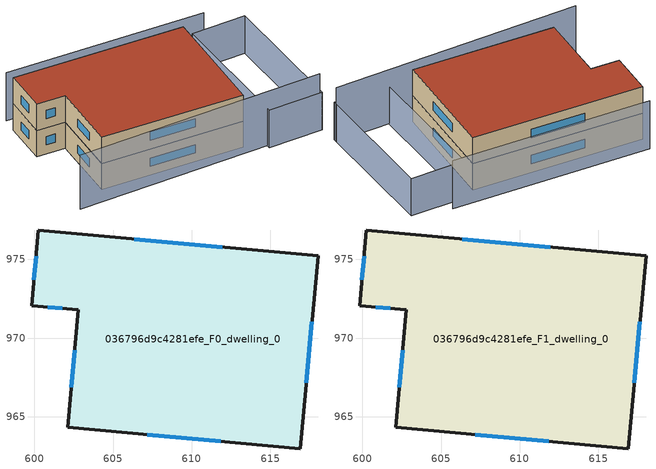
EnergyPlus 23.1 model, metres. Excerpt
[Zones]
036796d9c4281efe_F0_dwelling_0
 floor ground (EU_floor_Construction): 618.03,975.22 616.91,962.97 602.12,964.32 602.8,971.79 599.82,972.06 600.25,976.84 z0
 wall outside (EU_wall_Construction): 599.82,972.06 602.8,971.79 602.12,964.32 616.91,962.97 618.03,975.22 600.25,976.84 599.82,972.06 z0:3
 window (EU_Window_Construction): 600.84,971.97 601.78,971.88 / 600.1,975.21 599.97,973.7 / 611.95,975.78 606.34,976.29 / 617.3,967.16 617.65,971.03 / 607.19,963.86 611.85,963.43 / 602.57,969.23 602.36,966.88 z1.03:1.97
036796d9c4281efe_F1_dwelling_0
 floor to 036796d9c4281efe_F0_dwelling_0 (EU_floor_Construction): 618.03,975.22 616.91,962.97 602.12,964.32 602.8,971.79 599.82,972.06 600.25,976.84 z3
 wall outside (EU_wall_Construction): 599.82,972.06 602.8,971.79 602.12,964.32 616.91,962.97 618.03,975.22 600.25,976.84 599.82,972.06 z3:6
 window (EU_Window_Construction): 600.84,971.97 601.78,971.88 / 600.1,975.21 599.97,973.7 / 611.95,975.78 606.34,976.29 / 617.3,967.16 617.65,971.03 / 607.19,963.86 611.85,963.43 / 602.57,969.23 602.36,966.88 z4.03:4.97
 roof outside (EU_roof_Construction): 616.91,962.97 618.03,975.22 600.25,976.84 599.82,972.06 602.8,971.79 602.12,964.32 z6
shading: 598.7,962.75 624.64,961.82 z0:6.2; 618.92,961.62 619.43,975.87 / 619.43,975.87 625.13,975.66 / 625.13,975.66 624.62,961.42 / 624.62,961.42 618.92,961.62 z0:4.3; 621.25,976.73 600.52,978.49 z0:5.5
[Building]
EU S2 Campaign: North Axis=0; Terrain=City; Solar Distribution=FullExterior
[Site:Location]
Cape.Town.Intl.AP: Latitude=-33.965; Longitude=18.602; Time Zone=2; Elevation=46
[SizingPeriod:WeatherFileDays]
AnnualSizingPeriod: Begin Month=1; Begin Day of Month=1; End Month=12; End Day of Month=31; Day of Week for Start Day=Monday; Use Weather File Daylight Saving Period=No; Use Weather File Rain and Snow Indicators=No
[MATERIAL]
EU_InternalMass_Material: Roughness=MediumRough; Thickness=0.1; Conductivity=1; Density=1800; Specific Heat=900; Thermal Absorptance=0.9; Solar Absorptance=0.7; Visible Absorptance=0.7
[MATERIAL:NOMASS] Roughness=MediumRough; Thermal Absorptance=0.9; Solar Absorptance=0.7; Visible Absorptance=0.7
Name | Thermal Resistance
EU_wall_NoMass | 0.493876
EU_roof_NoMass | 0.449382
EU_floor_NoMass | 1.25
[WINDOWMATERIAL:SIMPLEGLAZINGSYSTEM]
EU_Window_SimpleGlazing: UFactor=4.4; Solar Heat Gain Coefficient=0.85; Visible Transmittance=0.85
[CONSTRUCTION]
EU_wall_Construction: EU_wall_NoMass
EU_roof_Construction: EU_roof_NoMass
EU_floor_Construction: EU_floor_NoMass
EU_Window_Construction: EU_Window_SimpleGlazing
EU_InternalMass_Construction: EU_InternalMass_Material
[ZONE] Type=1; Multiplier=1; Ceiling Height=autocalculate; Floor Area=autocalculate; Part of Total Floor Area=Yes
Name | Volume
036796d9c4281efe_F0_dwelling_0 | 591.463
036796d9c4281efe_F1_dwelling_0 | 591.464
[INTERNALMASS] Construction=EU_InternalMass_Construction; Surface Area=197.154
Name | Zone or ZoneList
036796d9c4281efe_F0_dwelling_0_EU_InternalMass | 036796d9c4281efe_F0_dwelling_0
036796d9c4281efe_F1_dwelling_0_EU_InternalMass | 036796d9c4281efe_F1_dwelling_0
[OTHEREQUIPMENT] Fuel Type=Electricity; Design Level Calculation Method=Watts/Area; Power per Zone Floor Area=1; Fraction Latent=0; Fraction Radiant=0; Fraction Lost=0; Carbon Dioxide Generation Rate=0; EndUse Subcategory=EU_Step8_InternalGains
Name | Zone or ZoneList or Space or SpaceList | Schedule
EU_Step8_InternalGain_036796d9c4281efe_F0_dwelling_0_f000 | 036796d9c4281efe_F0_dwelling_0 | EU_Step8_GainSchedule_036796d9c4281efe_F0_dwelling_0_f000
EU_Step8_InternalGain_036796d9c4281efe_F1_dwelling_0_f000 | 036796d9c4281efe_F1_dwelling_0 | EU_Step8_GainSchedule_036796d9c4281efe_F1_dwelling_0_f000
[ZONEVENTILATION:DESIGNFLOWRATE] Schedule=EU_AlwaysOn; Design Flow Rate Calculation Method=AirChanges/Hour; Air Changes per Hour=0.64; Ventilation Type=Natural; Fan Pressure Rise=0; Fan Total Efficiency=1; Constant Term Coefficient=1; Temperature Term Coefficient=0; Velocity Term Coefficient=0; Velocity Squared Term Coefficient=0; Minimum Indoor Temperature=-100; Maximum Indoor Temperature=100; Delta Temperature=-100; Minimum Outdoor Temperature=-100; Maximum Outdoor Temperature=100; Maximum Wind Speed=40
Name | Zone or ZoneList or Space or SpaceList
EU_ConstantAir_036796d9c4281efe_F0_dwelling_0 | 036796d9c4281efe_F0_dwelling_0
EU_ConstantAir_036796d9c4281efe_F1_dwelling_0 | 036796d9c4281efe_F1_dwelling_0
[HVACTEMPLATE:THERMOSTAT] Constant Heating Setpoint=20; Constant Cooling Setpoint=50
EU_HeatOnly_036796d9c4281efe_F0_dwelling_0; EU_HeatOnly_036796d9c4281efe_F1_dwelling_0
[HVACTEMPLATE:ZONE:IDEALLOADSAIRSYSTEM] System Availability Schedule=EU_AlwaysOn; Maximum Heating Supply Air Temperature=50; Minimum Cooling Supply Air Temperature=13; Maximum Heating Supply Air Humidity Ratio=0.0156; Minimum Cooling Supply Air Humidity Ratio=0.0077; Heating Limit=NoLimit; Cooling Limit=NoLimit; Heating Availability Schedule=EU_AlwaysOn; Cooling Availability Schedule=EU_CoolingOff; Dehumidification Control Type=ConstantSensibleHeatRatio; Cooling Sensible Heat Ratio=0.7; Dehumidification Setpoint=60; Humidification Control Type=None; Humidification Setpoint=30; Outdoor Air Method=None; Outdoor Air Flow Rate per Person=0.00944; Outdoor Air Flow Rate per Zone Floor Area=0; Outdoor Air Flow Rate per Zone=0; Demand Controlled Ventilation Type=None; Outdoor Air Economizer Type=NoEconomizer; Heat Recovery Type=None; Sensible Heat Recovery Effectiveness=0.7; Latent Heat Recovery Effectiveness=0.65
Name | Template Thermostat
036796d9c4281efe_F0_dwelling_0 | EU_HeatOnly_036796d9c4281efe_F0_dwelling_0
036796d9c4281efe_F1_dwelling_0 | EU_HeatOnly_036796d9c4281efe_F1_dwelling_0
[SIZING:ZONE] Zone Cooling Design Supply Air Temperature Input Method=SupplyAirTemperature; Zone Cooling Design Supply Air Temperature=13; Zone Heating Design Supply Air Temperature Input Method=SupplyAirTemperature; Zone Heating Design Supply Air Temperature=50; Zone Cooling Design Supply Air Humidity Ratio=0.008; Zone Heating Design Supply Air Humidity Ratio=0.008; Cooling Design Air Flow Method=DesignDay; Cooling Design Air Flow Rate=0; Cooling Minimum Air Flow per Zone Floor Area=0.000762; Cooling Minimum Air Flow=0; Cooling Minimum Air Flow Fraction=0.2; Heating Design Air Flow Method=DesignDay; Heating Design Air Flow Rate=0; Heating Maximum Air Flow per Zone Floor Area=0.002032; Heating Maximum Air Flow=0.141576; Heating Maximum Air Flow Fraction=0.3; Account for Dedicated Outdoor Air System=No; Dedicated Outdoor Air System Control Strategy=NeutralSupplyAir; Dedicated Outdoor Air Low Setpoint Temperature for Design=autosize; Dedicated Outdoor Air High Setpoint Temperature for Design=autosize; Zone Load Sizing Method=Sensible Load Only No Latent Load; Zone Latent Cooling Design Supply Air Humidity Ratio Input Method=HumidityRatioDifference; Zone Cooling Design Supply Air Humidity Ratio Difference=0.005; Zone Latent Heating Design Supply Air Humidity Ratio Input Method=HumidityRatioDifference; Zone Humidification Design Supply Air Humidity Ratio Difference=0.005
036796d9c4281efe_F0_dwelling_0; 036796d9c4281efe_F1_dwelling_0
[SCHEDULE:CONSTANT]
Name | Hourly Value
EU_AlwaysOn | 1
EU_CoolingOff | 0
[SCHEDULE:FILE] Column Number=1; Rows to Skip at Top=0; Number of Hours of Data=8760; Column Separator=Comma; Interpolate to Timestep=No; Minutes per Item=60; Adjust Schedule for Daylight Savings=Yes
Name | File
EU_Step8_GainSchedule_036796d9c4281efe_F0_dwelling_0_f000 | ../../schedules/036796d9c4281efe/036796d9c4281efe_F0_dwelling_0_f000_gain.csv
EU_Step8_GainSchedule_036796d9c4281efe_F1_dwelling_0_f000 | ../../schedules/036796d9c4281efe/036796d9c4281efe_F1_dwelling_0_f000_gain.csv
